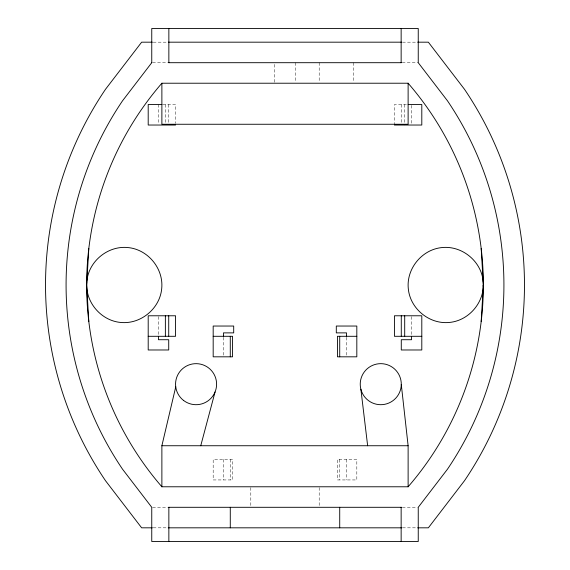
<?xml version="1.0" encoding="UTF-8"?>
<svg xmlns="http://www.w3.org/2000/svg" width="570" height="570" viewBox="0 0 570 570"><rect width="100%" height="100%" fill="white"/><g stroke="black" fill="none" stroke-linecap="round" stroke-linejoin="round"><path stroke-width="0.43" stroke-dasharray="2.85 2.14" d="M153.216 42.18L167.459 42.18M402.541 42.18L416.784 42.18M152.61 62.7L167.751 62.7M402.249 62.7L418.245 62.7M162.735 104.51L175.56 104.51L175.56 123.32M406.41 104.51L394.44 104.51L394.44 125.029M152.61 507.3L167.637 507.3M402.363 507.3L417.39 507.3M153.159 527.82L167.459 527.82M402.541 527.82L416.841 527.82M411.54 105.365L411.54 125.029M411.54 316.635L411.54 335.445M404.7 104.51L404.7 125.029M401.28 104.51L401.28 123.32M353.4 62.7L353.4 82.365M346.56 337.312L346.56 355.965M346.56 459.42L346.56 479.94M339.72 459.42L339.72 479.94M319.2 62.7L319.2 82.365M319.2 487.635L319.2 507.3M295.224 62.7L295.224 82.365M274.776 64.41L274.776 82.365M250.8 487.635L250.8 507.3M230.28 459.42L230.28 479.94M223.44 337.312L223.44 355.965M223.44 459.42L223.44 479.94M168.72 104.51L168.72 123.32M165.3 104.51L165.3 123.32M158.46 104.51L158.46 124.175M158.46 316.635L158.46 335.445M232.56 459.42L213.18 459.42L213.18 479.94L232.56 479.94L232.56 459.42M356.82 459.42L337.44 459.42L337.44 479.94L356.82 479.94L356.82 459.42"/><path stroke-width="0.85" d="M481.18 321.58L483.36 285L481.18 248.42M88.82 248.42L86.64 285L88.82 321.58M86.868 281.16C88.728 261.203 107.929 245.52 127.851 247.551C147.908 249.346 163.754 268.563 161.709 288.591C159.913 308.648 140.697 324.494 120.669 322.449C100.812 320.654 84.916 301.744 86.825 281.851M401.28 384.422A20.52 20.52 0 0 1 370.293 401.829A20.52 20.52 0 0 1 370.707 366.289A20.52 20.52 0 0 1 401.28 384.422L408.12 445.74L408.12 486.78L161.88 486.78L161.88 445.74L175.738 386.895M200.747 445.747L215.054 392.003M482.997 286.062L483.36 285M152.325 42.18L141.638 42.18L105.528 89.255A349.303 349.303 0 0 0 105.528 480.745L141.638 527.82L152.325 527.82M168.35 42.18L401.651 42.18M417.675 42.18L428.362 42.18L464.472 89.255A349.303 349.303 0 0 1 464.472 480.745L428.362 527.82L417.675 527.82M168.635 62.7L401.366 62.7M161.88 83.22L408.12 83.22L408.12 124.26L161.88 124.26L161.88 83.22A308.192 308.192 0 0 0 161.88 486.78M161.88 104.51L148.2 104.51L148.2 125.029L175.56 125.029M408.12 104.51L421.8 104.51L421.8 125.029L394.44 125.029M148.2 336.3L175.56 336.3L175.56 315.78L148.2 315.78L148.2 349.98L168.72 349.98L168.72 339.72L158.46 339.72L158.46 336.3M213.18 336.3L232.56 336.3L232.56 356.82L213.18 356.82L213.18 326.04L233.7 326.04L233.7 332.88L223.44 332.88L223.44 336.428M356.82 336.3L337.44 336.3L337.44 356.82L356.82 356.82L356.82 326.04L336.3 326.04L336.3 332.88L346.56 332.88L346.56 336.428M421.8 336.3L394.44 336.3L394.44 315.78L421.8 315.78L421.8 349.98L401.28 349.98L401.28 339.72L411.54 339.72L411.54 336.3M161.88 445.74L408.12 445.74M168.52 507.3L401.48 507.3M168.228 527.82L401.772 527.82M360.881 389.26L367.643 445.747M404.7 315.78L404.7 336.3M401.28 315.78L401.28 336.3M401.145 28.5L401.145 62.7M401.145 507.3L401.145 541.5M339.72 336.3L339.72 356.82M339.72 507.3L339.72 527.82M230.28 336.3L230.28 356.82M230.28 507.3L230.28 527.82M168.855 28.5L168.855 62.7M168.855 507.3L168.855 541.5M168.72 315.78L168.72 336.3M165.371 315.78L165.371 336.3M408.12 83.22A308.192 308.192 0 0 1 408.12 486.78M483.125 281.046C485.433 301.138 469.595 320.547 449.488 322.435C429.466 324.565 410.186 308.79 408.305 288.748C406.175 268.727 421.95 249.446 441.992 247.565C461.921 245.449 481.194 261.081 483.125 281.046M151.755 62.7L122.55 100.776A328.748 328.748 0 0 0 122.55 469.224L151.755 507.3L151.755 541.5L418.245 541.5L418.245 507.3L447.45 469.224A328.748 328.748 0 0 0 447.45 100.776L418.245 62.7L418.245 28.5L151.755 28.5L151.755 62.7M183.618 400.482A20.52 20.52 0 0 0 216.429 386.823A20.52 20.52 0 0 0 188.193 365.235A20.52 20.52 0 0 0 183.618 400.482"/></g></svg>
